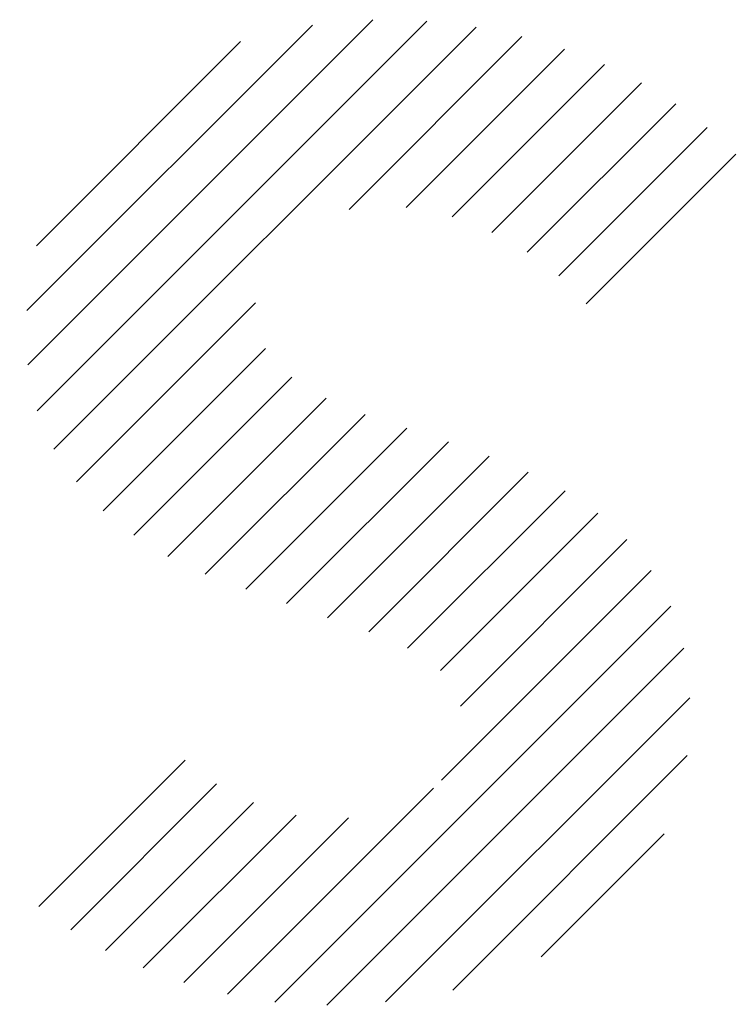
# Model space of a CAD drawing. Header units: millimetres. Extents: x -407 to 407, y -1471 to -78.
# Drawn here: x -48.78 to -37.32, y -256.88 to -241.12 of the extents above; entities that cross this region are included whole.
import ezdxf

# ---------------------------------------------------------------- set-up
doc = ezdxf.new("R2010")
doc.units = ezdxf.units.MM
doc.header["$MEASUREMENT"] = 0
doc.layers.add('Opsoro logo', color=5, linetype='Continuous', true_color=0x0000ff)

msp = doc.modelspace()

# ---------------------------------------------------------------- hatches: boundary and pattern name
at = {"layer": 'Opsoro logo'}
h = msp.add_hatch(dxfattribs=at)
h.set_pattern_fill('Hatch1', color=256, scale=5, angle=225, style=0, pattern_type=2)
h.set_pattern_definition([(225, (0, 0), (0.4419417, -0.4419417), [])])
h.paths.add_polyline_path([(-46.47, -252.602), (-46.411, -252.675), (-46.349, -252.746), (-46.285, -252.816), (-46.219, -252.883), (-46.151, -252.949), (-46.081, -253.012), (-46.008, -253.074), (-45.933, -253.134), (-45.855, -253.192), (-45.776, -253.248), (-45.694, -253.302), (-45.61, -253.354), (-45.524, -253.405), (-45.436, -253.453), (-45.345, -253.5), (-45.252, -253.544), (-45.158, -253.587), (-45.065, -253.626), (-44.972, -253.663), (-44.879, -253.697), (-44.787, -253.729), (-44.695, -253.758), (-44.604, -253.783), (-44.513, -253.807), (-44.423, -253.827), (-44.333, -253.845), (-44.243, -253.86), (-44.154, -253.872), (-44.065, -253.882), (-43.976, -253.889), (-43.888, -253.893), (-43.801, -253.894), (-43.711, -253.893), (-43.62, -253.89), (-43.529, -253.885), (-43.438, -253.878), (-43.346, -253.869), (-43.255, -253.858), (-43.162, -253.845), (-43.07, -253.831), (-43.024, -253.822), (-42.978, -253.813), (-42.933, -253.803), (-42.889, -253.791), (-42.845, -253.779), (-42.802, -253.766), (-42.76, -253.753), (-42.718, -253.738), (-42.676, -253.722), (-42.635, -253.706), (-42.595, -253.688), (-42.555, -253.67), (-42.516, -253.65), (-42.478, -253.63), (-42.44, -253.609), (-42.403, -253.587), (-42.366, -253.564), (-42.33, -253.54), (-42.295, -253.516), (-42.26, -253.49), (-42.226, -253.464), (-42.193, -253.437), (-42.161, -253.409), (-42.13, -253.38), (-42.099, -253.351), (-42.069, -253.32), (-42.04, -253.289), (-42.011, -253.257), (-41.983, -253.224), (-41.956, -253.191), (-41.93, -253.156), (-41.905, -253.121), (-41.892, -253.103), (-41.88, -253.084), (-41.869, -253.066), (-41.857, -253.047), (-41.847, -253.028), (-41.836, -253.008), (-41.826, -252.988), (-41.817, -252.968), (-41.807, -252.947), (-41.799, -252.926), (-41.79, -252.905), (-41.782, -252.884), (-41.774, -252.862), (-41.767, -252.84), (-41.76, -252.818), (-41.754, -252.795), (-41.748, -252.772), (-41.742, -252.749), (-41.737, -252.725), (-41.732, -252.701), (-41.727, -252.677), (-41.723, -252.652), (-41.716, -252.602), (-41.71, -252.551), (-41.707, -252.499), (-41.704, -252.445), (-41.703, -252.39), (-41.704, -252.343), (-41.706, -252.296), (-41.709, -252.251), (-41.713, -252.207), (-41.719, -252.164), (-41.726, -252.122), (-41.734, -252.08), (-41.743, -252.04), (-41.748, -252.021), (-41.754, -252.001), (-41.759, -251.982), (-41.765, -251.963), (-41.772, -251.944), (-41.778, -251.926), (-41.785, -251.907), (-41.793, -251.889), (-41.8, -251.872), (-41.808, -251.854), (-41.817, -251.837), (-41.825, -251.82), (-41.834, -251.803), (-41.843, -251.787), (-41.853, -251.77), (-41.862, -251.754), (-41.883, -251.723), (-41.904, -251.692), (-41.927, -251.661), (-41.951, -251.631), (-41.976, -251.602), (-42.002, -251.572), (-42.03, -251.544), (-42.058, -251.516), (-42.088, -251.488), (-42.119, -251.461), (-42.151, -251.435), (-42.184, -251.409), (-42.218, -251.383), (-42.254, -251.358), (-42.291, -251.333), (-42.328, -251.309), (-42.407, -251.262), (-42.489, -251.216), (-42.575, -251.171), (-42.665, -251.127), (-42.758, -251.083), (-42.855, -251.041), (-42.955, -251), (-43.059, -250.96), (-43.51, -250.798), (-44.013, -250.631), (-45.602, -250.07), (-45.806, -249.99), (-45.906, -249.948), (-46.006, -249.904), (-46.104, -249.858), (-46.201, -249.811), (-46.296, -249.763), (-46.391, -249.712), (-46.484, -249.661), (-46.577, -249.607), (-46.668, -249.552), (-46.758, -249.496), (-46.846, -249.438), (-46.934, -249.378), (-47.021, -249.317), (-47.106, -249.254), (-47.19, -249.19), (-47.272, -249.123), (-47.352, -249.055), (-47.43, -248.985), (-47.507, -248.913), (-47.582, -248.839), (-47.655, -248.763), (-47.726, -248.685), (-47.795, -248.605), (-47.862, -248.523), (-47.928, -248.44), (-47.992, -248.354), (-48.054, -248.267), (-48.114, -248.178), (-48.172, -248.087), (-48.229, -247.994), (-48.256, -247.946), (-48.283, -247.898), (-48.308, -247.849), (-48.333, -247.8), (-48.357, -247.75), (-48.38, -247.699), (-48.402, -247.647), (-48.423, -247.594), (-48.444, -247.541), (-48.463, -247.487), (-48.482, -247.433), (-48.5, -247.377), (-48.517, -247.321), (-48.533, -247.265), (-48.563, -247.149), (-48.589, -247.03), (-48.611, -246.909), (-48.63, -246.784), (-48.646, -246.657), (-48.658, -246.527), (-48.667, -246.394), (-48.672, -246.258), (-48.674, -246.119), (-48.672, -245.958), (-48.666, -245.801), (-48.657, -245.646), (-48.644, -245.494), (-48.627, -245.345), (-48.607, -245.199), (-48.582, -245.055), (-48.555, -244.914), (-48.523, -244.775), (-48.488, -244.64), (-48.448, -244.507), (-48.406, -244.377), (-48.359, -244.249), (-48.309, -244.125), (-48.255, -244.003), (-48.197, -243.883), (-48.136, -243.767), (-48.073, -243.653), (-48.007, -243.541), (-47.938, -243.433), (-47.867, -243.326), (-47.793, -243.223), (-47.717, -243.121), (-47.638, -243.023), (-47.557, -242.927), (-47.473, -242.833), (-47.386, -242.742), (-47.297, -242.654), (-47.206, -242.568), (-47.111, -242.485), (-47.015, -242.404), (-46.915, -242.326), (-46.814, -242.251), (-46.71, -242.178), (-46.605, -242.107), (-46.498, -242.039), (-46.389, -241.973), (-46.279, -241.91), (-46.166, -241.849), (-46.052, -241.791), (-45.936, -241.736), (-45.818, -241.682), (-45.698, -241.632), (-45.577, -241.583), (-45.453, -241.538), (-45.328, -241.494), (-45.201, -241.454), (-45.072, -241.415), (-44.942, -241.379), (-44.812, -241.346), (-44.68, -241.314), (-44.549, -241.285), (-44.417, -241.259), (-44.284, -241.235), (-44.151, -241.212), (-44.018, -241.193), (-43.75, -241.16), (-43.479, -241.137), (-43.207, -241.123), (-42.932, -241.119), (-42.731, -241.121), (-42.531, -241.127), (-42.332, -241.138), (-42.134, -241.154), (-41.936, -241.173), (-41.739, -241.198), (-41.544, -241.226), (-41.349, -241.259), (-41.154, -241.296), (-40.961, -241.338), (-40.768, -241.384), (-40.577, -241.434), (-40.386, -241.489), (-40.196, -241.548), (-40.006, -241.612), (-39.818, -241.68), (-39.632, -241.752), (-39.45, -241.828), (-39.272, -241.907), (-39.097, -241.991), (-38.927, -242.078), (-38.761, -242.168), (-38.599, -242.263), (-38.441, -242.361), (-38.286, -242.463), (-38.136, -242.568), (-37.99, -242.677), (-37.847, -242.79), (-37.709, -242.907), (-37.575, -243.028), (-37.444, -243.152), (-37.318, -243.28), (-39.691, -245.695), (-39.761, -245.611), (-39.834, -245.529), (-39.91, -245.448), (-39.988, -245.37), (-40.069, -245.293), (-40.153, -245.218), (-40.24, -245.144), (-40.329, -245.073), (-40.421, -245.003), (-40.516, -244.934), (-40.613, -244.868), (-40.714, -244.803), (-40.817, -244.74), (-40.922, -244.679), (-41.031, -244.619), (-41.142, -244.561), (-41.254, -244.506), (-41.367, -244.455), (-41.479, -244.407), (-41.591, -244.362), (-41.704, -244.321), (-41.816, -244.284), (-41.928, -244.25), (-42.04, -244.22), (-42.152, -244.193), (-42.263, -244.17), (-42.375, -244.15), (-42.487, -244.134), (-42.598, -244.122), (-42.71, -244.113), (-42.821, -244.108), (-42.932, -244.106), (-43.033, -244.107), (-43.132, -244.111), (-43.231, -244.118), (-43.329, -244.127), (-43.427, -244.139), (-43.524, -244.154), (-43.62, -244.171), (-43.716, -244.191), (-43.763, -244.202), (-43.81, -244.214), (-43.856, -244.226), (-43.901, -244.24), (-43.945, -244.254), (-43.989, -244.269), (-44.032, -244.285), (-44.074, -244.302), (-44.115, -244.32), (-44.156, -244.338), (-44.195, -244.357), (-44.235, -244.377), (-44.273, -244.398), (-44.31, -244.42), (-44.347, -244.443), (-44.383, -244.466), (-44.419, -244.49), (-44.453, -244.516), (-44.487, -244.542), (-44.519, -244.569), (-44.551, -244.598), (-44.582, -244.627), (-44.611, -244.657), (-44.64, -244.689), (-44.668, -244.721), (-44.695, -244.754), (-44.722, -244.788), (-44.747, -244.824), (-44.771, -244.86), (-44.795, -244.897), (-44.817, -244.935), (-44.839, -244.975), (-44.849, -244.995), (-44.86, -245.015), (-44.869, -245.035), (-44.879, -245.056), (-44.888, -245.077), (-44.897, -245.098), (-44.913, -245.141), (-44.928, -245.186), (-44.942, -245.231), (-44.955, -245.277), (-44.966, -245.324), (-44.976, -245.372), (-44.985, -245.421), (-44.992, -245.472), (-44.998, -245.523), (-45.003, -245.575), (-45.006, -245.628), (-45.008, -245.682), (-45.008, -245.737), (-45.008, -245.79), (-45.005, -245.841), (-45.001, -245.892), (-44.998, -245.917), (-44.995, -245.941), (-44.992, -245.966), (-44.988, -245.99), (-44.983, -246.014), (-44.979, -246.037), (-44.974, -246.061), (-44.968, -246.084), (-44.962, -246.107), (-44.956, -246.129), (-44.949, -246.152), (-44.941, -246.174), (-44.934, -246.196), (-44.926, -246.217), (-44.917, -246.239), (-44.908, -246.26), (-44.899, -246.281), (-44.889, -246.301), (-44.879, -246.322), (-44.869, -246.342), (-44.858, -246.362), (-44.846, -246.381), (-44.834, -246.401), (-44.822, -246.42), (-44.81, -246.439), (-44.797, -246.458), (-44.769, -246.494), (-44.741, -246.531), (-44.711, -246.567), (-44.679, -246.603), (-44.647, -246.638), (-44.612, -246.673), (-44.577, -246.707), (-44.54, -246.741), (-44.501, -246.775), (-44.461, -246.808), (-44.42, -246.84), (-44.378, -246.873), (-44.333, -246.905), (-44.288, -246.936), (-44.241, -246.967), (-44.193, -246.998), (-44.143, -247.028), (-44.092, -247.058), (-43.985, -247.117), (-43.872, -247.175), (-43.753, -247.231), (-43.628, -247.286), (-43.498, -247.34), (-43.361, -247.392), (-43.218, -247.443), (-41.894, -247.877), (-41.536, -247.999), (-41.182, -248.131), (-40.831, -248.274), (-40.485, -248.428), (-40.4, -248.468), (-40.315, -248.51), (-40.232, -248.553), (-40.15, -248.598), (-40.069, -248.644), (-39.99, -248.692), (-39.911, -248.741), (-39.834, -248.791), (-39.757, -248.842), (-39.682, -248.896), (-39.608, -248.95), (-39.536, -249.006), (-39.464, -249.063), (-39.394, -249.122), (-39.324, -249.182), (-39.256, -249.244), (-39.19, -249.307), (-39.125, -249.371), (-39.061, -249.438), (-38.999, -249.506), (-38.939, -249.576), (-38.881, -249.647), (-38.824, -249.72), (-38.769, -249.794), (-38.716, -249.871), (-38.664, -249.949), (-38.614, -250.028), (-38.565, -250.11), (-38.518, -250.193), (-38.473, -250.277), (-38.43, -250.363), (-38.388, -250.451), (-38.348, -250.541), (-38.311, -250.634), (-38.276, -250.728), (-38.244, -250.825), (-38.215, -250.925), (-38.188, -251.027), (-38.163, -251.131), (-38.141, -251.238), (-38.122, -251.347), (-38.106, -251.458), (-38.091, -251.572), (-38.08, -251.689), (-38.071, -251.807), (-38.064, -251.929), (-38.061, -252.052), (-38.059, -252.178), (-38.061, -252.333), (-38.067, -252.485), (-38.077, -252.634), (-38.091, -252.78), (-38.109, -252.924), (-38.131, -253.065), (-38.157, -253.203), (-38.186, -253.338), (-38.22, -253.47), (-38.258, -253.6), (-38.3, -253.726), (-38.322, -253.789), (-38.345, -253.85), (-38.37, -253.911), (-38.395, -253.971), (-38.421, -254.031), (-38.449, -254.09), (-38.477, -254.148), (-38.506, -254.205), (-38.537, -254.262), (-38.568, -254.318), (-38.633, -254.428), (-38.7, -254.535), (-38.77, -254.64), (-38.842, -254.743), (-38.917, -254.843), (-38.994, -254.94), (-39.074, -255.036), (-39.156, -255.128), (-39.24, -255.218), (-39.328, -255.306), (-39.417, -255.391), (-39.509, -255.474), (-39.604, -255.554), (-39.701, -255.632), (-39.8, -255.707), (-39.903, -255.78), (-40.007, -255.85), (-40.112, -255.918), (-40.22, -255.983), (-40.329, -256.046), (-40.44, -256.107), (-40.552, -256.165), (-40.666, -256.221), (-40.782, -256.275), (-40.899, -256.326), (-41.018, -256.375), (-41.139, -256.421), (-41.261, -256.465), (-41.385, -256.506), (-41.511, -256.546), (-41.638, -256.582), (-41.767, -256.617), (-42.027, -256.679), (-42.287, -256.732), (-42.549, -256.778), (-42.81, -256.815), (-43.073, -256.844), (-43.336, -256.865), (-43.6, -256.877), (-43.864, -256.881), (-44.024, -256.88), (-44.183, -256.874), (-44.343, -256.865), (-44.503, -256.852), (-44.664, -256.836), (-44.825, -256.816), (-44.987, -256.792), (-45.149, -256.765), (-45.311, -256.734), (-45.474, -256.699), (-45.637, -256.661), (-45.801, -256.619), (-45.965, -256.574), (-46.13, -256.524), (-46.294, -256.472), (-46.46, -256.415), (-46.624, -256.355), (-46.786, -256.292), (-46.945, -256.225), (-47.101, -256.154), (-47.255, -256.08), (-47.407, -256.003), (-47.556, -255.922), (-47.702, -255.838), (-47.846, -255.75), (-47.987, -255.659), (-48.125, -255.564), (-48.261, -255.466), (-48.395, -255.364), (-48.526, -255.259), (-48.654, -255.15), (-48.78, -255.038)], flags=0)

doc.saveas('drawing.dxf')
